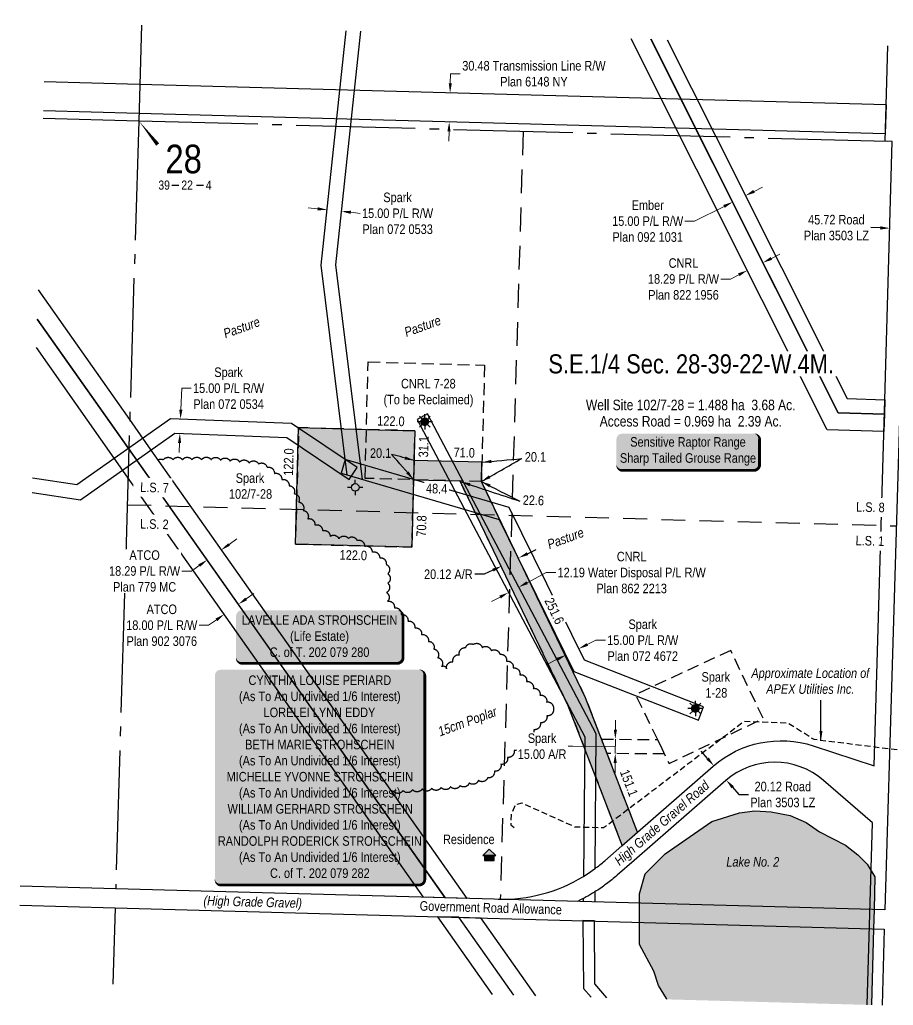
# Model space of a CAD drawing. Extents: x 355536 to 357905, y 5804834 to 5806951.
# Drawn here: x 356162 to 357077, y 5804837 to 5805869 of the extents above; entities that cross this region are included whole.
import ezdxf
from ezdxf.enums import TextEntityAlignment as Align

# ---------------------------------------------------------------- set-up
doc = ezdxf.new("R2010")
doc.units = 0
doc.header["$LTSCALE"] = 5
doc.header["$PDSIZE"] = 0.5
for name, pattern in [('0', [1, 1, 0]), ('foc-ACCESSROAD', [3.75, 2.5, -1.25]), ('foc-LSD', [8, 5, -3]), ('foc-QUARTERLINE', [33, 25, -3, 2, -3]), ('UG_PIPE', [1.875, 1.25, -0.625])]:
    doc.linetypes.add(name, pattern=pattern)
doc.layers.get('Defpoints').update_dxf_attribs({"color": 9})
for name, color, linetype in [('10', 1, 'Continuous'), ('9', 3, 'Continuous'), ('AS-PIPE-UG', 44, 'UG_PIPE'), ('AS-PIPE-UG-T', 44, 'Continuous'), ('AS-RESIDENCE', 14, 'Continuous'), ('AS-WILDLIFE-BLOCK', 131, 'Continuous'), ('C-AR', 13, 'foc-ACCESSROAD'), ('C-RW', 13, 'Continuous'), ('C-SYMBOL', 7, 'Continuous'), ('C-WS', 13, 'foc-ACCESSROAD'), ('C-WS-S', 13, 'Continuous'), ('CG-NOTES', 7, 'Continuous'), ('F-RW', 190, 'Continuous'), ('F-WS', 190, 'foc-ACCESSROAD'), ('F-WS-S', 190, 'Continuous'), ('L-AREAWORK', 5, 'Continuous'), ('L-BD', 7, 'Continuous'), ('L-BD1', 253, 'Continuous'), ('L-BD2', 253, 'Continuous'), ('L-ROAD-T', 7, 'Continuous'), ('L-SEC', 7, 'Continuous'), ('L-SECLBL', 7, 'Continuous'), ('L-SECQ', 8, 'foc-QUARTERLINE'), ('L-SECTION-LSD', 7, 'foc-LSD'), ('L-TITLEDB', 4, 'Continuous'), ('L-TITLEDB-T', 4, 'Continuous'), ('P-IOP2', 10, 'Continuous'), ('P-IOP2-H', 21, 'Continuous'), ('T-BUSH', 110, '0'), ('T-BUSH-T', 110, 'Continuous'), ('T-WATER', 160, 'Continuous'), ('T-WATER-H', 133, 'Continuous'), ('T-WATER-T', 170, 'Continuous')]:
    doc.layers.add(name, color=color, linetype=linetype)
for name, color, linetype, lineweight in [('C-AR-T', 13, 'Continuous', 9), ('C-RW-T', 13, 'Continuous', 9), ('C-WS-T', 13, 'Continuous', 9), ('F-RW-T', 190, 'Continuous', 9), ('F-WS-T', 190, 'Continuous', 9), ('T-TEXT', 48, 'Continuous', 18)]:
    doc.layers.add(name, color=color, linetype=linetype, lineweight=lineweight)
doc.styles.add('100L', font='ARIALN.TTF', dxfattribs={"height": 11})
doc.styles.add('175L', font='ARIALN.TTF', dxfattribs={"height": 20})
doc.styles.add('80', font='ARIALN.TTF', dxfattribs={"height": 10})
doc.styles.add('80CG', font='ARIALN.TTF', dxfattribs={"height": 10})
doc.styles.add('80L', font='ARIALN.TTF', dxfattribs={"height": 10})
doc.styles.add('80LS', font='ARIALNI.TTF', dxfattribs={"height": 10})
doc.styles.add('SIMPLEX', font='ARIALN.TTF')
doc.dimstyles.new('Compass 5 000', dxfattribs={"dimscale": 5, "dimtxt": 9, "dimasz": 2, "dimexe": 0.2, "dimexo": 0.0625, "dimgap": 0.5, "dimtad": 0, "dimtih": 1, "dimtoh": 1, "dimzin": 0, "dimdsep": 46, "dimtxsty": '80CG', "dimcen": 0.1, "dimse1": 1, "dimse2": 1, "dimclrd": 256, "dimclrt": 256, "dimaunit": 1, "dimadec": 4, "dimazin": 0, "dimtfac": 0.06, "dimtofl": 0, "dimtmove": 0, "dimatfit": 1, "dimfxl": 0.2, "dimtolj": 1, "dimtzin": 0, "dimlwd": -1, "dimarcsym": 0})

# ---------------------------------------------------------------- blocks, each defined once
blk = doc.blocks.new('L-SECLBL')
at = {"layer": '9', "color": 7}
for p, q in [((-5.1, -27.8), (-12.3, -27.8)), ((20.7, -27.8), (13.5, -27.8))]:
    blk.add_line(p, q, dxfattribs=at)
at = {"layer": '10', "color": 2, "style": 'SIMPLEX'}
blk.add_attdef('SEC', text='', height=30, dxfattribs=at).set_placement((0, 0), align=Align.MIDDLE)
at = {"layer": '10', "color": 5, "style": '80L'}
blk.add_attdef('TWP', text='', height=9.5, dxfattribs=at).set_placement((-14.4, -27.4), align=Align.MIDDLE_RIGHT)
blk.add_attdef('RGE', text='', height=9.5, dxfattribs=at).set_placement((3.6, -27.4), align=Align.MIDDLE_CENTER)
blk.add_attdef('MER', text='', height=9.5, dxfattribs=at).set_placement((23.2, -27.4), align=Align.MIDDLE_LEFT)
blk = doc.blocks.new('*U19')
h = blk.add_hatch(color=255)
edge = h.paths.add_edge_path()
edge.add_line((-69, -20), (69, -20))
edge.add_arc((69, -14), 6, 270, 360)
edge.add_line((75, -14), (75, 12.5))
edge.add_arc((69, 12.5), 6, 0, 90)
edge.add_line((69, 18.5), (-69, 18.5))
edge.add_arc((-69, 12.5), 6, 90, 180)
edge.add_line((-75, 12.5), (-75, -14))
edge.add_arc((-69, -14), 6, 180, 270)
at = {"color": 131, "flags": 128}
blk.add_lwpolyline([(-69, -20, 3, 3, 0), (69, -20, 3, 3, 0.414214), (75, -14, 3, 3, 0), (75, 12.5, 3, 0, 0.414214), (69, 18.5, 0, 0, 0), (-69, 18.5, 0, 0, 0.414214), (-75, 12.5, 0, 0, 0), (-75, -14, 0, 3, 0.414214)], format="xyseb", close=True, dxfattribs=at)
at = {"color": 131, "style": '80'}
blk.add_attdef('ENTER_TEXT_001', (-36, -5), '', height=10, dxfattribs=at)
blk = doc.blocks.new('GAS')
h = blk.add_hatch(color=255)
h.dxf.hatch_style = 1
edge = h.paths.add_edge_path()
edge.add_arc((0, 0), 0.9, 0, 360)
for p, q in [((-0.81, 0), (-1.62, 0)), ((-0.57, 0.57), (-1.14, 1.14)), ((0, 0.81), (0, 1.62)), ((0.57, 0.57), (1.14, 1.14)), ((1.62, 0), (0.81, 0)), ((-0.57, -0.57), (-1.14, -1.14)), ((0, -0.81), (0, -1.62)), ((1.14, -1.14), (0.57, -0.57))]:
    blk.add_line(p, q)
blk.add_circle((0, 0), 0.8)
blk = doc.blocks.new('GABD')
for p, q in [((-0.81, 0), (-1.62, 0)), ((0, 0.81), (0, 1.62)), ((1.62, 0), (0.81, 0)), ((0, -0.81), (0, -1.62))]:
    blk.add_line(p, q)
blk.add_circle((0, 0), 0.8)
blk = doc.blocks.new('*D21')
at = {"layer": 'C-RW-T', "transparency": 16777216}
for p, q in [((356756.5, 5805214.9), (356765.5, 5805219.4)), ((356765.5, 5805219.4), (356775.5, 5805219.4)), ((356725.1, 5805199.5), (356716.1, 5805195.1))]:
    blk.add_line(p, q, dxfattribs=at)
for points in [[(356755.8, 5805216.4), (356757.3, 5805213.5), (356747.5, 5805210.5)], [(356724.4, 5805201), (356725.9, 5805198), (356734.1, 5805203.9)]]:
    blk.add_solid(points, dxfattribs=at)
at = {"layer": 'Defpoints', "color": 0, "transparency": 16777216}
for p in [(356720.7, 5805265), (356707.3, 5805258.4), (356747.5, 5805210.5)]:
    blk.add_point(p, dxfattribs=at)
at = {"layer": 'C-RW-T', "transparency": 16777216, "insert": (356814.6, 5805219.4), "char_height": 10, "attachment_point": 5, "style": '80CG'}
blk.add_mtext('\\A1;Spark\\P15.00 P/L R/W\\PPlan 072 4672', dxfattribs=at)
blk = doc.blocks.new('*D22')
at = {"layer": 'C-RW-T', "transparency": 16777216}
for p, q in [((356473.9, 5805671.4), (356464, 5805672.4)), ((356508.7, 5805667.7), (356518.6, 5805666.6))]:
    blk.add_line(p, q, dxfattribs=at)
for points in [[(356474.1, 5805673), (356473.7, 5805669.7), (356483.9, 5805670.3)], [(356508.9, 5805669.3), (356508.5, 5805666), (356498.8, 5805668.7)]]:
    blk.add_solid(points, dxfattribs=at)
at = {"layer": 'Defpoints', "color": 0, "transparency": 16777216}
for p in [(356487.6, 5805705.7), (356502.5, 5805704.1), (356498.8, 5805668.7)]:
    blk.add_point(p, dxfattribs=at)
at = {"layer": 'C-RW-T', "transparency": 16777216, "insert": (356557.7, 5805666.6), "char_height": 10, "attachment_point": 5, "style": '80CG'}
blk.add_mtext('\\A1;Spark\\P15.00 P/L R/W\\PPlan 072 0533', dxfattribs=at)
blk = doc.blocks.new('*D23')
at = {"layer": 'C-RW-T', "transparency": 16777216}
for p, q in [((356330.6, 5805461.1), (356331.5, 5805483.4)), ((356331.5, 5805483.4), (356341.5, 5805483.4)), ((356329.3, 5805426.1), (356328.9, 5805416.1))]:
    blk.add_line(p, q, dxfattribs=at)
for points in [[(356328.9, 5805461.1), (356332.3, 5805461), (356330.2, 5805451.1)], [(356327.6, 5805426.1), (356330.9, 5805426), (356329.6, 5805436.1)]]:
    blk.add_solid(points, dxfattribs=at)
at = {"layer": 'Defpoints', "color": 0, "transparency": 16777216}
for p in [(356330.2, 5805451.1), (356405.7, 5805448.2), (356405.2, 5805433.2)]:
    blk.add_point(p, dxfattribs=at)
at = {"layer": 'C-RW-T', "transparency": 16777216, "insert": (356380.6, 5805483.4), "char_height": 10, "attachment_point": 5, "style": '80CG'}
blk.add_mtext('\\A1;Spark\\P15.00 P/L R/W\\PPlan 072 0534', dxfattribs=at)
blk = doc.blocks.new('*D24')
at = {"layer": 'Defpoints', "color": 0, "transparency": 16777216}
for p in [(356889.1, 5805088), (356872.4, 5805073.4), (356885.6, 5805058.4)]:
    blk.add_point(p, dxfattribs=at)
at = {"layer": 'L-TITLEDB-T', "transparency": 16777216}
for p, q in [((356882.5, 5805095.5), (356875.9, 5805103.1)), ((356908.8, 5805065.4), (356915.4, 5805057.8)), ((356915.4, 5805057.8), (356925.4, 5805057.8))]:
    blk.add_line(p, q, dxfattribs=at)
for points in [[(356883.8, 5805096.6), (356881.3, 5805094.4), (356889.1, 5805088)], [(356910.1, 5805066.5), (356907.6, 5805064.3), (356902.2, 5805072.9)]]:
    blk.add_solid(points, dxfattribs=at)
at = {"layer": 'L-TITLEDB-T', "transparency": 16777216, "insert": (356961.4, 5805057.8), "char_height": 10, "attachment_point": 5, "style": '80CG'}
blk.add_mtext('\\A1;20.12 Road\\PPlan 3503 LZ', dxfattribs=at)
blk = doc.blocks.new('*D25')
at = {"layer": 'Defpoints', "color": 0, "transparency": 16777216}
for p in [(356718.3, 5805789.9), (356611.8, 5805762.3), (356717.5, 5805759.4)]:
    blk.add_point(p, dxfattribs=at)
at = {"layer": 'F-RW-T', "transparency": 16777216}
for p, q in [((356612.9, 5805802.8), (356613.2, 5805812.8)), ((356613.2, 5805812.8), (356623.2, 5805812.8)), ((356611.6, 5805752.3), (356611.3, 5805742.3))]:
    blk.add_line(p, q, dxfattribs=at)
for points in [[(356611.3, 5805802.8), (356614.6, 5805802.7), (356612.7, 5805792.8)], [(356609.9, 5805752.4), (356613.2, 5805752.3), (356611.8, 5805762.3)]]:
    blk.add_solid(points, dxfattribs=at)
at = {"layer": 'F-RW-T', "transparency": 16777216, "insert": (356700.6, 5805812.8), "char_height": 10, "attachment_point": 5, "style": '80CG'}
blk.add_mtext('\\A1;30.48 Transmission Line R/W\\PPlan 6148 NY', dxfattribs=at)
blk = doc.blocks.new('*D26')
at = {"layer": 'Defpoints', "color": 0, "transparency": 16777216}
for p in [(356908.8, 5805678.4), (356925.6, 5805678.4), (356912.2, 5805671.7)]:
    blk.add_point(p, dxfattribs=at)
at = {"layer": 'F-RW-T', "transparency": 16777216}
for p, q in [((356931.2, 5805689.6), (356940.1, 5805694.1)), ((356899.8, 5805673.9), (356868.8, 5805658.4)), ((356868.8, 5805658.4), (356858.8, 5805658.4))]:
    blk.add_line(p, q, dxfattribs=at)
for points in [[(356930.4, 5805691.1), (356931.9, 5805688.1), (356922.2, 5805685.1)], [(356899.1, 5805675.4), (356900.6, 5805672.4), (356908.8, 5805678.4)]]:
    blk.add_solid(points, dxfattribs=at)
at = {"layer": 'F-RW-T', "transparency": 16777216, "insert": (356819.8, 5805658.4), "char_height": 10, "attachment_point": 5, "style": '80CG'}
blk.add_mtext('\\A1;Ember\\P15.00 P/L R/W\\PPlan 092 1031', dxfattribs=at)
blk = doc.blocks.new('*D27')
at = {"layer": 'Defpoints', "color": 0, "transparency": 16777216}
for p in [(356924.2, 5805606.8), (356961.9, 5805572.2), (356945.6, 5805564)]:
    blk.add_point(p, dxfattribs=at)
at = {"layer": 'F-RW-T', "transparency": 16777216}
for p, q in [((356949.5, 5805619.4), (356958.4, 5805623.9)), ((356915.3, 5805602.3), (356906.4, 5805597.8)), ((356906.4, 5805597.8), (356896.4, 5805597.8))]:
    blk.add_line(p, q, dxfattribs=at)
for points in [[(356948.7, 5805620.9), (356950.2, 5805617.9), (356940.5, 5805614.9)], [(356914.5, 5805603.8), (356916, 5805600.8), (356924.2, 5805606.8)]]:
    blk.add_solid(points, dxfattribs=at)
at = {"layer": 'F-RW-T', "transparency": 16777216, "insert": (356857.3, 5805597.8), "char_height": 10, "attachment_point": 5, "style": '80CG'}
blk.add_mtext('\\A1;CNRL\\P18.29 P/L R/W\\PPlan 822 1956', dxfattribs=at)
blk = doc.blocks.new('*D28')
at = {"layer": 'Defpoints', "color": 0, "transparency": 16777216}
for p in [(356674, 5805295.4), (356663.2, 5805289.7), (356673.9, 5805269.4)]:
    blk.add_point(p, dxfattribs=at)
at = {"layer": 'F-RW-T', "transparency": 16777216}
for p, q in [((356693.5, 5805279.7), (356713.5, 5805290.3)), ((356713.5, 5805290.3), (356723.5, 5805290.3)), ((356665.1, 5805264.7), (356656.2, 5805260))]:
    blk.add_line(p, q, dxfattribs=at)
for points in [[(356692.8, 5805281.2), (356694.3, 5805278.3), (356684.7, 5805275.1)], [(356664.3, 5805266.2), (356665.9, 5805263.2), (356673.9, 5805269.4)]]:
    blk.add_solid(points, dxfattribs=at)
at = {"layer": 'F-RW-T', "transparency": 16777216, "insert": (356803, 5805290.3), "char_height": 10, "attachment_point": 5, "style": '80CG'}
blk.add_mtext('\\A1;CNRL\\P12.19 Water Disposal P/L R/W\\PPlan 862 2213', dxfattribs=at)
blk = doc.blocks.new('res_occ')
for points in [[(0.1, 0.89), (-1.26, -0.37), (1.46, -0.37)], [(-0.9, -1.43), (1.1, -1.43), (1.1, -0.37), (-0.9, -0.37)]]:
    blk.add_hatch(color=14).paths.add_polyline_path(points)
at = {"color": 14}
for points in [[(0.1, 0.89), (-1.26, -0.37), (1.46, -0.37)], [(-0.9, -1.43), (1.1, -1.43), (1.1, -0.37), (-0.9, -0.37)]]:
    blk.add_lwpolyline(points, close=True, dxfattribs=at)
blk = doc.blocks.new('*D29')
at = {"layer": 'Defpoints', "color": 0, "transparency": 16777216}
for p in [(357073.7, 5805657.5), (357119.5, 5805656.2), (357073.5, 5805651)]:
    blk.add_point(p, dxfattribs=at)
at = {"layer": 'L-TITLEDB-T', "transparency": 16777216}
for p, q in [((357063.5, 5805651.3), (357053.5, 5805651.6)), ((357129.3, 5805649.4), (357139.3, 5805649.1))]:
    blk.add_line(p, q, dxfattribs=at)
for points in [[(357063.5, 5805653), (357063.4, 5805649.6), (357073.5, 5805651)], [(357129.3, 5805651), (357129.2, 5805647.7), (357119.3, 5805649.7)]]:
    blk.add_solid(points, dxfattribs=at)
at = {"layer": 'L-TITLEDB-T', "transparency": 16777216, "insert": (357017.5, 5805651.6), "char_height": 10, "attachment_point": 5, "style": '80CG'}
blk.add_mtext('\\A1;45.72 Road\\PPlan 3503 LZ', dxfattribs=at)
blk = doc.blocks.new('*D30')
at = {"layer": 'Defpoints', "color": 0, "transparency": 16777216}
for p in [(356684.8, 5805305.8), (356703.2, 5805267.3), (356685, 5805258.6)]:
    blk.add_point(p, dxfattribs=at)
at = {"layer": 'L-TITLEDB-T', "transparency": 16777216}
for p, q in [((356693.8, 5805310.1), (356702.9, 5805314.4)), ((356657.6, 5805292.8), (356648.6, 5805288.5)), ((356648.6, 5805288.5), (356638.6, 5805288.5))]:
    blk.add_line(p, q, dxfattribs=at)
for points in [[(356693.1, 5805311.6), (356694.6, 5805308.6), (356684.8, 5805305.8)], [(356656.9, 5805294.3), (356658.3, 5805291.3), (356666.7, 5805297.1)]]:
    blk.add_solid(points, dxfattribs=at)
at = {"layer": 'L-TITLEDB-T', "transparency": 16777216, "insert": (356610.9, 5805288.5), "char_height": 10, "attachment_point": 5, "style": '80CG', "bg_fill": 3, "box_fill_scale": 1.1, "bg_fill_color": 256, "bg_fill_true_color": 13158600, "bg_fill_transparency": 0}
blk.add_mtext('\\A1;20.12 A/R', dxfattribs=at)
blk = doc.blocks.new('*D31')
at = {"layer": 'C-AR-T', "transparency": 16777216}
for p, q in [((356786, 5805125.7), (356786.1, 5805135.7)), ((356785.9, 5805115.7), (356785.8, 5805100.7)), ((356741.3, 5805108.4), (356736.3, 5805108.4)), ((356785.8, 5805108.2), (356741.3, 5805108.4)), ((356785.7, 5805090.7), (356785.6, 5805080.7))]:
    blk.add_line(p, q, dxfattribs=at)
for points in [[(356784.3, 5805125.7), (356787.6, 5805125.7), (356785.9, 5805115.7)], [(356784, 5805090.7), (356787.4, 5805090.7), (356785.8, 5805100.7)]]:
    blk.add_solid(points, dxfattribs=at)
at = {"layer": 'Defpoints', "color": 0, "transparency": 16777216}
for p in [(356812.6, 5805115.5), (356785.8, 5805100.7), (356812.5, 5805100.5)]:
    blk.add_point(p, dxfattribs=at)
at = {"layer": 'C-AR-T', "transparency": 16777216, "insert": (356709.1, 5805108.4), "char_height": 10, "attachment_point": 5, "style": '80CG', "bg_fill": 3, "box_fill_scale": 1.1, "bg_fill_color": 256, "bg_fill_true_color": 13158600, "bg_fill_transparency": 0}
blk.add_mtext('\\A1;Spark\\P15.00 A/R', dxfattribs=at)
blk = doc.blocks.new('*U43')
h = blk.add_hatch(color=59)
edge = h.paths.add_edge_path()
edge.add_line((-104, -113.5), (104, -113.5))
edge.add_arc((104, -107.5), 6, 270, 360)
edge.add_line((110, -107.5), (110, 106))
edge.add_arc((104, 106), 6, 0, 90)
edge.add_line((104, 112), (-104, 112))
edge.add_arc((-104, 106), 6, 90, 180)
edge.add_line((-110, 106), (-110, -107.5))
edge.add_arc((-104, -107.5), 6, 180, 270)
at = {"color": 1, "flags": 128}
blk.add_lwpolyline([(-104, -113.5, 3, 3, 0), (104, -113.5, 3, 3, 0.414214), (110, -107.5, 3, 3, 0), (110, 106, 3, 0, 0.414214), (104, 112, 0, 0, 0), (-104, 112, 0, 0, 0.414214), (-110, 106, 0, 0, 0), (-110, -107.5, 0, 3, 0.414214)], format="xyseb", close=True, dxfattribs=at)
blk.add_lwpolyline([(-72.5, -37.6, 0, 7.5, 0), (0, 0, 0, 0, 0)], format="xyseb", dxfattribs=at)
at = {"color": 1, "style": '80'}
blk.add_attdef('ENTER_TEXT_001', (-36, -5), '', height=10, dxfattribs=at)
blk = doc.blocks.new('*D44')
at = {"layer": 'Defpoints', "color": 0, "transparency": 16777216}
for p in [(356376, 5805246.6), (356472.1, 5805141.6), (356457.4, 5805131.2)]:
    blk.add_point(p, dxfattribs=at)
at = {"layer": 'F-RW-T', "transparency": 16777216}
for p, q in [((356398.9, 5805262.7), (356407.1, 5805268.5)), ((356367.9, 5805240.8), (356359.7, 5805235.1)), ((356359.7, 5805235.1), (356349.7, 5805235.1))]:
    blk.add_line(p, q, dxfattribs=at)
for points in [[(356398, 5805264.1), (356399.9, 5805261.4), (356390.8, 5805257)], [(356366.9, 5805242.2), (356368.8, 5805239.5), (356376, 5805246.6)]]:
    blk.add_solid(points, dxfattribs=at)
at = {"layer": 'F-RW-T', "transparency": 16777216, "insert": (356310.6, 5805235.1), "char_height": 10, "attachment_point": 5, "style": '80CG'}
blk.add_mtext('\\A1;ATCO\\P18.00 P/L R/W\\PPlan 902 3076', dxfattribs=at)
blk = doc.blocks.new('*D45')
at = {"layer": 'Defpoints', "color": 0, "transparency": 16777216}
for p in [(356373, 5805314), (356455.9, 5805196.3), (356441, 5805185.7)]:
    blk.add_point(p, dxfattribs=at)
at = {"layer": 'F-RW-T', "transparency": 16777216}
for p, q in [((356381.2, 5805319.7), (356389.3, 5805325.5)), ((356341.7, 5805291.9), (356331.7, 5805291.9)), ((356349.9, 5805297.7), (356341.7, 5805291.9))]:
    blk.add_line(p, q, dxfattribs=at)
for points in [[(356380.2, 5805321.1), (356382.1, 5805318.4), (356373, 5805314)], [(356348.9, 5805299), (356350.8, 5805296.3), (356358, 5805303.4)]]:
    blk.add_solid(points, dxfattribs=at)
at = {"layer": 'F-RW-T', "transparency": 16777216, "insert": (356292.6, 5805291.9), "char_height": 10, "attachment_point": 5, "style": '80CG', "bg_fill": 3, "box_fill_scale": 1.1, "bg_fill_color": 256, "bg_fill_true_color": 13158600, "bg_fill_transparency": 0}
blk.add_mtext('\\A1;ATCO\\P18.29 P/L R/W\\PPlan 779 MC', dxfattribs=at)
blk = doc.blocks.new('*U42')
h = blk.add_hatch(color=59)
edge = h.paths.add_edge_path()
edge.add_line((-81.5, -28.5), (81.5, -28.5))
edge.add_arc((81.5, -22.5), 6, 270, 360)
edge.add_line((87.5, -22.5), (87.5, 21))
edge.add_arc((81.5, 21), 6, 0, 90)
edge.add_line((81.5, 27), (-81.5, 27))
edge.add_arc((-81.5, 21), 6, 90, 180)
edge.add_line((-87.5, 21), (-87.5, -22.5))
edge.add_arc((-81.5, -22.5), 6, 180, 270)
at = {"color": 1, "flags": 128}
blk.add_lwpolyline([(-81.5, -28.5, 3, 3, 0), (81.5, -28.5, 3, 3, 0.414214), (87.5, -22.5, 3, 3, 0), (87.5, 21, 3, 0, 0.414214), (81.5, 27, 0, 0, 0), (-81.5, 27, 0, 0, 0.414214), (-87.5, 21, 0, 0, 0), (-87.5, -22.5, 0, 3, 0.414214)], format="xyseb", close=True, dxfattribs=at)
blk.add_lwpolyline([(-61.7, -12, 0, 7.5, 0), (0, 0, 0, 0, 0)], format="xyseb", dxfattribs=at)
at = {"color": 1, "style": '80'}
blk.add_attdef('ENTER_TEXT_001', (-36, -5), '', height=10, dxfattribs=at)

msp = doc.modelspace()

# ---------------------------------------------------------------- hatches: boundary and pattern name
at = {"layer": 'P-IOP2-H'}
h = msp.add_hatch(color=256, dxfattribs=at)
h.dxf.hatch_style = 1
h.paths.add_polyline_path([(356525.003, 5805440.2), (356575.949, 5805438.8), (356574.543, 5805387.612), (356572.598, 5805316.846), (356450.644, 5805320.197), (356453.995, 5805442.151)])
h = msp.add_hatch(color=256, dxfattribs=at)
h.dxf.hatch_style = 1
h.paths.add_polyline_path([(356574.545, 5805387.715), (356574.543, 5805387.612), (356622.831, 5805386.285), (356736.261, 5805151.19), (356792.975, 5805004.16), (356809.112, 5805018.233), (356754.738, 5805159.195), (356645.47, 5805385.663), (356646.023, 5805405.776), (356575.095, 5805407.725)])
at = {"layer": 'T-WATER-H'}
h = msp.add_hatch(color=256, dxfattribs=at)
h.dxf.hatch_style = 1
h.paths.add_polyline_path([(356839.921, 5804843.234), (357054.217, 5804837.345), (357054.233, 5804837.936), (357056.412, 5804917.144), (357056.965, 5804937.254), (357057.913, 5804971.722), (357049.922, 5804984.712), (357039.933, 5804994.702), (357026.944, 5805004.692), (356999.975, 5805018.682), (356985.994, 5805028.673), (356969.006, 5805035.664), (356949.025, 5805039.663), (356932.046, 5805040.663), (356916.067, 5805038.663), (356887.087, 5805029.673), (356838.139, 5804995.703), (356817.158, 5804974.723), (356811.169, 5804953.742), (356811.169, 5804944.076), (356811.169, 5804923.95), (356811.169, 5804900.801), (356826.157, 5804872.821), (356831.147, 5804857.841), (356839.442, 5804844.032)])

# ---------------------------------------------------------------- linework, layer by layer
at = {"layer": 'AS-PIPE-UG', "flags": 128}
msp.add_lwpolyline([(357173.328, 5805103.887), (357171.221, 5805104.071), (357144.718, 5805096.731), (356994.119, 5805115.326), (356967.055, 5805132.393), (356921.1, 5805134.383), (356773.568, 5805022.758), (356743.585, 5805023.691), (356687.921, 5805048.634), (356681.093, 5805047.103), (356676.688, 5805037.025), (356676.403, 5805026.028), (356680.058, 5805023.139)], dxfattribs=at)
at = {"layer": 'C-AR'}
msp.add_lwpolyline([(356622.831, 5805386.285), (356736.261, 5805151.19), (356792.975, 5805004.16), (356809.112, 5805018.233), (356754.738, 5805159.195), (356645.47, 5805385.663)], close=True, dxfattribs=at)
at = {"layer": 'C-AR', "flags": 128}
msp.add_lwpolyline([(356771.476, 5805115.804), (356829.967, 5805115.342), (356837.298, 5805100.284), (356777.28, 5805100.757)], close=True, dxfattribs=at)
at = {"layer": 'C-RW', "flags": 128}
for points in [[(356518.879, 5805857.267), (356492.79, 5805612.612), (356520.513, 5805387.908), (356504.83, 5805392.486), (356477.692, 5805612.47), (356503.838, 5805857.68)], [(356174.625, 5805374.073), (356225.311, 5805366.439), (356324.117, 5805436.271), (356441.805, 5805431.766), (356506.854, 5805387.838), (356515.249, 5805400.272), (356446.666, 5805446.579), (356319.635, 5805451.466), (356221.611, 5805382.157), (356175.076, 5805389.168)], [(356502.827, 5805408.687), (356498.61, 5805394.3), (356664.239, 5805345.87), (356742.567, 5805186.693), (356872.977, 5805135.773), (356878.422, 5805149.743), (356753.446, 5805198.538), (356674.779, 5805358.404), (356502.827, 5805408.687)]]:
    msp.add_lwpolyline(points, dxfattribs=at)
at = {"layer": 'C-WS', "flags": 128}
msp.add_lwpolyline([(356450.644, 5805320.197), (356572.598, 5805316.846), (356575.949, 5805438.8), (356453.995, 5805442.151)], close=True, dxfattribs=at)
msp.add_lwpolyline([(356906.846, 5805208.725), (356806.992, 5805162.537), (356842.137, 5805090.343), (356940.812, 5805137.433), (356906.846, 5805208.725)], dxfattribs=at)
at = {"layer": 'F-RW', "flags": 128}
for points in [[(356823.278, 5805848.918), (356874.186, 5805747.473), (357019.305, 5805457.756), (357067.786, 5805456.375), (357067.253, 5805438.101), (357007.85, 5805439.793), (356802.428, 5805849.49)], [(356840.316, 5805848.451), (356891.237, 5805747.007), (357028.705, 5805472.498), (357068.249, 5805471.374), (357067.786, 5805456.375), (357019.305, 5805457.756), (356823.189, 5805848.921)], [(357069.638, 5805780.227), (356287.431, 5805801.686), (356187.465, 5805804.346)], [(357069.638, 5805780.227), (357068.725, 5805749.772)], [(357068.725, 5805749.772), (356286.522, 5805771.224), (356186.556, 5805773.888)], [(356180.96, 5805586.363), (356276.706, 5805450.534), (356299.246, 5805418.558), (356464.726, 5805183.797), (356630.205, 5804949.035), (356607.396, 5804949.664), (356360.818, 5805299.478), (356284.349, 5805407.949), (356180.051, 5805555.89)], [(356180.051, 5805555.9), (356275.763, 5805420.15), (356445.873, 5805178.806), (356607.396, 5804949.664), (356584.94, 5804950.288), (356274.767, 5805390.212), (356179.157, 5805525.932)], [(356764.343, 5804955.797), (356764.24, 5804945.345)], [(356752.105, 5804948.789), (356752.075, 5804945.68)], [(356679.372, 5804847.647), (356621.741, 5804929.273), (356599.362, 5804929.763), (356656.901, 5804848.265)], [(356679.372, 5804847.647), (356621.741, 5804929.273), (356644.535, 5804928.65), (356702.168, 5804847.02)], [(356776.892, 5804844.967), (356764.542, 5804859.37), (356763.923, 5804925.371), (356751.741, 5804925.73), (356752.585, 5804854.615), (356760.469, 5804845.418)]]:
    msp.add_lwpolyline(points, dxfattribs=at)
msp.add_lwpolyline([(356578.123, 5805450.768), (356753.763, 5805118.249), (356752.511, 5804971.971, 0.02241411), (356764.584, 5804980.27), (356765.961, 5805121.22), (356644.194, 5805351.742), (356588.897, 5805456.469), (356578.123, 5805450.768)], format="xyb", dxfattribs=at)
at = {"layer": 'F-WS'}
msp.add_lwpolyline([(356526.945, 5805510.886), (356648.819, 5805507.537), (356645.47, 5805385.663), (356523.596, 5805389.012)], close=True, dxfattribs=at)
at = {"layer": 'L-SEC', "flags": 128}
for points in [[(357092.267, 5805741.503), (357068.306, 5804936.997)], [(356262.291, 5804959.145), (356162.326, 5804961.918)], [(357068.306, 5804936.997), (356262.291, 5804959.145)], [(356161.726, 5804941.815), (356261.688, 5804939.042)], [(356261.688, 5804939.042), (357067.707, 5804916.894)], [(357067.707, 5804916.894), (357065.42, 5804837.037)]]:
    msp.add_lwpolyline(points, dxfattribs=at)
at = {"layer": 'L-SECLBL', "flags": 128}
msp.add_lwpolyline([(356286.414, 5805763.611, 0, 4, 0), (356306.293, 5805738.685, 0, 0, 0)], format="xyseb", dxfattribs=at)
at = {"layer": 'L-SECQ', "flags": 128}
for points in [[(356289.411, 5805863.561), (356286.414, 5805763.611)], [(356186.331, 5805766.357), (356286.414, 5805763.611)], [(356286.414, 5805763.611), (356262.291, 5804959.145)], [(356286.414, 5805763.611), (357092.267, 5805741.503)], [(356261.688, 5804939.042), (356259.314, 5804859.192)]]:
    msp.add_lwpolyline(points, dxfattribs=at)
at = {"layer": 'L-SECTION-LSD', "flags": 128}
for points in [[(356689.212, 5805752.561), (356665.299, 5804948.071)], [(356274.354, 5805361.43), (357080.286, 5805339.25)]]:
    msp.add_lwpolyline(points, dxfattribs=at)
at = {"layer": 'L-TITLEDB', "flags": 128}
msp.add_lwpolyline([(356663.087, 5804948.125, 0.14298732), (356752.511, 5804971.971, 0.02241448), (356764.584, 5804980.27, 0.01990838), (356774.803, 5804988.312), (356792.796, 5805004.004), (356888.522, 5805087.486, -0.26486188), (356993.25, 5805108.758), (357057.146, 5805087.774), (357068.249, 5805471.374), (357076.119, 5805741.948), (357068.502, 5805742.157), (357071.378, 5805842.113)], format="xyb", dxfattribs=at)
at = {"layer": 'L-TITLEDB'}
msp.add_lwpolyline([(357049.87, 5804837.464), (357055.364, 5805028.011), (357003.982, 5805072.597, 0.37445884), (356901.68, 5805072.413), (356805.789, 5804988.847), (356787.806, 5804973.2, -0.02477634), (356776.477, 5804964.178, -0.02638992), (356764.343, 5804955.797, -0.02510729), (356746.208, 5804945.841)], format="xyb", dxfattribs=at)
at = {"layer": 'P-IOP2', "flags": 128}
for points in [[(356525.003, 5805440.2), (356575.949, 5805438.8), (356574.543, 5805387.612), (356572.598, 5805316.846), (356450.644, 5805320.197), (356453.995, 5805442.151)], [(356574.545, 5805387.715), (356574.543, 5805387.612), (356622.831, 5805386.285), (356736.261, 5805151.19), (356792.975, 5805004.16), (356809.112, 5805018.233), (356754.738, 5805159.195), (356645.47, 5805385.663), (356646.023, 5805405.776), (356575.095, 5805407.725)]]:
    msp.add_lwpolyline(points, close=True, dxfattribs=at)
at = {"layer": 'T-BUSH', "flags": 128}
msp.add_lwpolyline([(356306.564, 5805408.177, -0.27732924), (356312.326, 5805408.421, -0.52056705), (356322.326, 5805408.454, -0.52056705), (356332.326, 5805408.487, -0.52056705), (356342.326, 5805408.52, -0.52056705), (356352.326, 5805408.553, -0.52056705), (356362.326, 5805408.586, -0.52056705), (356372.303, 5805408.13, -0.52056705), (356382.253, 5805407.137, -0.52056705), (356392.204, 5805406.145, -0.52056705), (356402.154, 5805405.152, -0.52056705), (356412.105, 5805404.16, -0.52056705), (356420.957, 5805400.552, -0.52056705), (356428.632, 5805394.142, -0.52056705), (356436.307, 5805387.731, -0.52056705), (356443.983, 5805381.321, -0.52056705), (356449.33, 5805373.011, -0.52056705), (356454.071, 5805364.206, -0.52056705), (356458.812, 5805355.402, -0.52056705), (356463.553, 5805346.597, -0.52056705), (356471.083, 5805340.181, -0.52056705), (356479.053, 5805334.142, -0.52056705), (356487.024, 5805328.103, -0.52056705), (356496.097, 5805325.684, -0.52056705), (356506.081, 5805326.254, -0.52056705), (356515.185, 5805323.979, -0.52056705), (356523.105, 5805317.874, -0.52056705), (356531.026, 5805311.769, -0.52056705), (356538.946, 5805305.665, -0.52056705), (356545.826, 5805298.934, -0.52056705), (356547.507, 5805289.076, -0.52056705), (356547.506, 5805279.203, -0.52056705), (356546.007, 5805269.316, -0.52056705), (356547.19, 5805260.323, -0.52056705), (356554.322, 5805253.314, -0.52056705), (356561.455, 5805246.305, -0.52056705), (356568.587, 5805239.295, -0.52056705), (356575.72, 5805232.286, -0.52056705), (356582.852, 5805225.277, -0.52056705), (356589.985, 5805218.268, -0.52056705), (356595.706, 5805210.274, -0.52056705), (356599.83, 5805201.164, -0.52056705), (356603.954, 5805192.054, -0.52056705), (356609.074, 5805189.36, -0.52056705), (356615.767, 5805196.791, -0.52056705), (356622.459, 5805204.221, -0.52056705), (356629.151, 5805211.652, -0.52056705), (356636.897, 5805215.016, -0.52056705), (356646.356, 5805211.772, -0.52056705), (356655.816, 5805208.528, -0.52056705), (356664.875, 5805204.65, -0.52056705), (356671.882, 5805197.516, -0.52056705), (356678.889, 5805190.381, -0.52056705), (356685.896, 5805183.246, -0.52056705), (356692.903, 5805176.111, -0.52056705), (356699.91, 5805168.977, -0.52056705), (356706.917, 5805161.842, -0.52056705), (356713.924, 5805154.707, -0.52056705), (356720.93, 5805147.573, -0.52056705), (356714.177, 5805140.309, -0.52056705), (356707.305, 5805133.044, -0.52056705), (356700.433, 5805125.779, -0.52056705), (356693.562, 5805118.514, -0.52056705), (356686.69, 5805111.249, -0.52056705), (356679.818, 5805103.984, -0.52056705), (356672.946, 5805096.719, -0.52056705), (356666.075, 5805089.454, -0.52056705), (356659.203, 5805082.189, -0.52056705), (356652.049, 5805075.388, -0.52056705), (356642.437, 5805072.63, -0.52056705), (356632.825, 5805069.871, -0.52056705), (356623.213, 5805067.113, -0.52056705), (356613.31, 5805065.962, -0.52056705), (356603.341, 5805065.178, -0.52056705), (356593.372, 5805064.393, -0.52056705), (356583.403, 5805063.609, -0.52056705), (356573.433, 5805062.824, -0.52056705), (356563.464, 5805062.04, -0.52056705), (356553.495, 5805061.255, -0.08340491), (356552.194, 5805059.707, -0.08340491)], format="xyb", dxfattribs=at)
at = {"layer": 'T-WATER'}
msp.add_lwpolyline([(356839.921, 5804843.234), (356839.442, 5804844.032), (356831.147, 5804857.841), (356826.157, 5804872.821), (356811.169, 5804900.801), (356811.169, 5804923.95), (356811.169, 5804944.076), (356811.169, 5804953.742), (356817.158, 5804974.723), (356838.139, 5804995.703), (356887.087, 5805029.673), (356916.067, 5805038.663), (356932.046, 5805040.663), (356949.025, 5805039.663), (356969.006, 5805035.664), (356985.994, 5805028.673), (356999.975, 5805018.682), (357026.944, 5805004.692), (357039.933, 5804994.702), (357049.922, 5804984.712), (357057.913, 5804971.722), (357056.965, 5804937.254), (357056.412, 5804917.144), (357054.233, 5804837.936), (357054.217, 5804837.345)], dxfattribs=at)

# ---------------------------------------------------------------- block references
at = {"layer": 'AS-RESIDENCE', "xscale": 5, "yscale": 5, "zscale": 5}
msp.add_blockref('res_occ', (356653.275, 5804995.961), dxfattribs=at)
at = {"layer": 'AS-WILDLIFE-BLOCK'}
ref = msp.add_blockref('*U19', (356862.036, 5805417.354), dxfattribs=at)
ref.add_attrib('ENTER_TEXT_001', 'Sensitive Raptor Range', (356801.531, 5805422.157), dxfattribs={"layer": '0', "color": 131, "height": 10, "style": '80'})
ref.add_attrib('ENTER_TEXT_002', 'Sharp Tailed Grouse Range', (356790.703, 5805405.313), dxfattribs={"layer": '0', "color": 131, "height": 10, "style": '80'})
at = {"layer": 'C-WS-S', "xscale": 5, "yscale": 5, "zscale": 5}
msp.add_blockref('GAS', (356869.814, 5805147.954), dxfattribs=at)
at = {"layer": 'CG-NOTES'}
ref = msp.add_blockref('*U43', (356476.207, 5805076.497), dxfattribs=at)
ref.add_attrib('ENTER_TEXT_001', 'CYNTHIA LOUISE PERIARD', (356401.467, 5805172.538), dxfattribs={"layer": '0', "color": 1, "height": 10, "style": '80'})
ref.add_attrib('ENTER_TEXT_002', '(As To An Undivided 1/6 Interest)', (356391.518, 5805155.701), dxfattribs={"layer": '0', "color": 1, "height": 10, "style": '80'})
ref.add_attrib('ENTER_TEXT_003', 'LORELEI LYNN EDDY', (356417.282, 5805138.856), dxfattribs={"layer": '0', "color": 1, "height": 10, "style": '80'})
ref.add_attrib('ENTER_TEXT_004', '(As To An Undivided 1/6 Interest)', (356391.518, 5805122.019), dxfattribs={"layer": '0', "color": 1, "height": 10, "style": '80'})
ref.add_attrib('ENTER_TEXT_005', 'BETH MARIE STROHSCHEIN', (356397.988, 5805105.175), dxfattribs={"layer": '0', "color": 1, "height": 10, "style": '80'})
ref.add_attrib('ENTER_TEXT_006', '(As To An Undivided 1/6 Interest)', (356391.518, 5805088.338), dxfattribs={"layer": '0', "color": 1, "height": 10, "style": '80'})
ref.add_attrib('ENTER_TEXT_007', 'MICHELLE YVONNE STROHSCHEIN', (356378.568, 5805071.494), dxfattribs={"layer": '0', "color": 1, "height": 10, "style": '80'})
ref.add_attrib('ENTER_TEXT_008', '(As To An Undivided 1/6 Interest)', (356391.518, 5805054.657), dxfattribs={"layer": '0', "color": 1, "height": 10, "style": '80'})
ref.add_attrib('ENTER_TEXT_009', 'WILLIAM GERHARD STROHSCHEIN', (356379.557, 5805037.813), dxfattribs={"layer": '0', "color": 1, "height": 10, "style": '80'})
ref.add_attrib('ENTER_TEXT_010', '(As To An Undivided 1/6 Interest)', (356391.518, 5805020.976), dxfattribs={"layer": '0', "color": 1, "height": 10, "style": '80'})
ref.add_attrib('ENTER_TEXT_011', 'RANDOLPH RODERICK STROHSCHEIN', (356369.338, 5805004.132), dxfattribs={"layer": '0', "color": 1, "height": 10, "style": '80'})
ref.add_attrib('ENTER_TEXT_012', '(As To An Undivided 1/6 Interest)', (356391.518, 5804987.294), dxfattribs={"layer": '0', "color": 1, "height": 10, "style": '80'})
ref.add_attrib('ENTER_TEXT_013', 'C. of T. 202 079 282', (356424.008, 5804970.45), dxfattribs={"layer": '0', "color": 1, "height": 10, "style": '80'})
at = {"layer": 'F-WS-S', "xscale": 5, "yscale": 5, "zscale": 5}
for name, p in [('GAS', (356586.208, 5805448.275)), ('GABD', (356513.297, 5805379.499))]:
    msp.add_blockref(name, p, dxfattribs=at)
at = {"layer": 'L-SECLBL'}
msp.add_blockref('L-SECLBL', (356333.547, 5805723.568), dxfattribs=at).add_auto_attribs({'SEC': '28', 'TWP': '39', 'RGE': '22', 'MER': '4'})

# ---------------------------------------------------------------- texts
at = {"layer": 'AS-PIPE-UG-T', "insert": (356990.219, 5805189.968), "char_height": 10, "width": 125.14093, "attachment_point": 2, "style": '80LS'}
msp.add_mtext('Approximate Location of \\PAPEX Utilities Inc.', dxfattribs=at)
at = {"layer": 'AS-RESIDENCE', "insert": (356616.211, 5805015.867), "char_height": 10, "width": 30.84352, "attachment_point": 1, "style": '80L'}
msp.add_mtext('\\pi-10.95273;Residence', dxfattribs=at)
at = {"layer": 'C-WS-T', "char_height": 10, "attachment_point": 1, "style": '80L'}
for s, insert, width in [('\\pi7.72053;Spark\\P\\pi0.66392;102/7-28', (356380.351, 5805394.277), 44.80668), ('\\pi0.73895;Spark\\P\\pi4.83172;1-28', (356875.451, 5805186.005), 30.84352)]:
    msp.add_mtext(s, dxfattribs=dict(at, insert=insert, width=width))
at = {"layer": 'F-WS-T', "insert": (356542.584, 5805493.208), "char_height": 10, "width": 93.6266, "attachment_point": 1, "style": '80L'}
msp.add_mtext('\\pi18.7028;CNRL 7-28\\P\\pi0.39447;(To be Reclaimed)', dxfattribs=at)
at = {"layer": 'L-BD', "style": '80L'}
for s, rotation, p in [('122.0', 88.426, (356443.5, 5805406.076)), ('22.6', 358.426, (356700.008, 5805366.017)), ('70.8', 88.426, (356582.713, 5805339.087)), ('122.0', 358.426, (356511.346, 5805308.525)), ('151.1', 291.0933, (356800.214, 5805069.915))]:
    msp.add_text(s, height=10, rotation=rotation, dxfattribs=at).set_placement(p, align=Align.MIDDLE)
for p in [(356539.913, 5805415.484), (356702.179, 5805411.475)]:
    msp.add_text('20.1', height=10, dxfattribs=at).set_placement(p, align=Align.MIDDLE)
at = {"layer": 'L-BD1', "style": '80L'}
msp.add_text('122.0', height=10, rotation=358.426, dxfattribs=at).set_placement((356550.737, 5805448.996), align=Align.MIDDLE)
at = {"layer": 'L-BD2', "char_height": 10, "attachment_point": 2, "style": '80L'}
for s, insert, width, rotation in [('31.1', (356579.933, 5805422.309), 20.27735, 88.426), ('71.0', (356627.689, 5805421.016), 21.83261, 358.426)]:
    msp.add_mtext(s, dxfattribs=dict(at, insert=insert, width=width, rotation=rotation))
at = {"layer": 'L-ROAD-T', "style": '80L'}
msp.add_text('Government Road Allowance', height=10, rotation=358.426017, dxfattribs=at).set_placement((356655.382, 5804939.175), align=Align.MIDDLE_CENTER)
at = {"layer": 'T-BUSH-T', "style": '80LS'}
msp.add_text('15cm Poplar', height=10, rotation=20, dxfattribs=at).set_placement((356630.895, 5805134.4), align=Align.MIDDLE_CENTER)
at = {"layer": 'T-TEXT', "style": '80LS'}
for s, rotation, p in [('Pasture', 20, (356394.275, 5805546.964)), ('Pasture', 20, (356583.893, 5805548.456)), ('Pasture', 20, (356733.696, 5805326.212)), ('High Grade Gravel Road', 41.091585, (356834.534, 5805028.045)), ('(High Grade Gravel)', 358.426017, (356405.912, 5804945.397))]:
    msp.add_text(s, height=10, rotation=rotation, dxfattribs=at).set_placement(p, align=Align.MIDDLE_CENTER)
at = {"layer": 'T-WATER-T', "insert": (356929.931, 5804992.288), "char_height": 10, "width": 55.57749, "attachment_point": 2, "style": '80LS'}
msp.add_mtext('Lake No. 2', dxfattribs=at)

# ---------------------------------------------------------------- dimensions: what is measured, and where the dimension line sits
at = {"layer": 'C-RW-T'}
for base, p1, p2, angle, text, picture, middle in [((356498.759, 5805668.713), (356487.632, 5805705.691), (356502.525, 5805704.106), 353.926454, 'Spark\\P15.00 P/L R/W\\PPlan 072 0533', '*D22', (356557.733, 5805666.597)), ((356330.225, 5805451.059), (356405.161, 5805433.169), (356405.737, 5805448.154), 87.796865, 'Spark\\P15.00 P/L R/W\\PPlan 072 0534', '*D23', (356380.556, 5805483.417))]:
    dim = msp.add_linear_dim(base=base, p1=p1, p2=p2, angle=angle, text=text, dimstyle='Compass 5 000', dxfattribs=at)
    dim.commit()
    dim.dimension.update_dxf_attribs({"geometry": picture, "text_midpoint": middle, "dimtype": 161})
at = {"layer": 'F-RW-T'}
for base, p1, p2, angle, text, picture, middle in [((356611.838, 5805762.302), (356718.333, 5805789.865), (356717.497, 5805759.404), 268.429051, '30.48 Transmission Line R/W\\PPlan 6148 NY', '*D25', (356700.575, 5805812.755)), ((356908.784, 5805678.401), (356925.593, 5805678.401), (356912.156, 5805671.67), 206.606251, 'Ember\\P15.00 P/L R/W\\PPlan 092 1031', '*D26', (356819.761, 5805658.396)), ((356924.238, 5805606.778), (356961.923, 5805572.207), (356945.632, 5805564.05), 206.59798, 'CNRL\\P18.29 P/L R/W\\PPlan 822 1956', '*D27', (356857.268, 5805597.823)), ((356376.026, 5805246.594), (356472.091, 5805141.612), (356457.365, 5805131.23), 215.186149, 'ATCO\\P18.00 P/L R/W\\PPlan 902 3076', '*D44', (356310.595, 5805235.07))]:
    dim = msp.add_linear_dim(base=base, p1=p1, p2=p2, angle=angle, text=text, dimstyle='Compass 5 000', dxfattribs=at)
    dim.commit()
    dim.dimension.update_dxf_attribs({"geometry": picture, "text_midpoint": middle, "dimtype": 161})
at = {"layer": 'L-TITLEDB-T', "color": 2}
dim = msp.add_linear_dim(base=(357073.474, 5805651.001), p1=(357119.453, 5805656.168), p2=(357073.663, 5805657.499), angle=178.333947, text='45.72 Road\\PPlan 3503 LZ', dimstyle='Compass 5 000', dxfattribs=at)
dim.commit()
dim.dimension.update_dxf_attribs({"geometry": '*D29', "text_midpoint": (357017.483, 5805651.582), "dimtype": 161})
at = {"layer": 'L-TITLEDB-T'}
dim = msp.add_linear_dim(base=(356889.089, 5805087.98), p1=(356885.568, 5805058.372), p2=(356872.422, 5805073.446), angle=131.091585, text='20.12 Road\\PPlan 3503 LZ', dimstyle='Compass 5 000', dxfattribs=at)
dim.commit()
dim.dimension.update_dxf_attribs({"geometry": '*D24', "text_midpoint": (356961.379, 5805057.833), "dimtype": 161})

# ---------------------------------------------------------------- leaders
at = {"layer": 'AS-PIPE-UG-T', "path_type": 1}
msp.add_leader([(357001.387, 5805114.428), (357001.207, 5805156.794)], dimstyle='Compass 5 000', override={"dimgap": 0.5, "dimtad": 0}, dxfattribs=at)
at = {"layer": 'L-BD', "path_type": 1}
for points in [[(356574.545, 5805387.715), (356551.352, 5805414.135)], [(356575.095, 5805407.725), (356551.352, 5805414.135)], [(356645.47, 5805385.663), (356687.765, 5805409.741)], [(356646.023, 5805405.776), (356687.765, 5805409.741)], [(356624.114, 5805385.453), (356685.936, 5805365.075)], [(356645.47, 5805385.663), (356685.936, 5805365.075)]]:
    msp.add_leader(points, dimstyle='Compass 5 000', override={"dimgap": 0.5, "dimtad": 0}, dxfattribs=at)

# ---------------------------------------------------------------- next in the draw order: texts
at = {"layer": 'C-SYMBOL', "color": 3, "insert": (356865.332, 5805518.92), "char_height": 20, "width": 300.77333, "attachment_point": 2, "style": '175L', "bg_fill": 3, "box_fill_scale": 1.15, "bg_fill_color": 256, "bg_fill_true_color": 256, "bg_fill_transparency": 0}
msp.add_mtext('S.E.1/4 Sec. 28-39-22-W.4M.', dxfattribs=at)
at = {"layer": 'L-AREAWORK', "color": 5, "insert": (356864.884, 5805471.408), "char_height": 11, "width": 218.67685, "attachment_point": 2, "style": '100L', "bg_fill": 3, "box_fill_scale": 1.15, "bg_fill_color": 256, "bg_fill_true_color": 256, "bg_fill_transparency": 0}
msp.add_mtext('Well Site 102/7-28 = 1.488 ha  3.68 Ac.', dxfattribs=at)
at = {"layer": 'L-BD', "char_height": 10, "attachment_point": 2, "style": '80L', "bg_fill": 3, "box_fill_scale": 1.15, "bg_fill_color": 256, "bg_fill_true_color": 256, "bg_fill_transparency": 0}
for s, insert, width, rotation in [('48.4', (356598.769, 5805383.193), 22.97384, 358.426), ('251.6', (356726.533, 5805252.283), 28.22415, 295.4982)]:
    msp.add_mtext(s, dxfattribs=dict(at, insert=insert, width=width, rotation=rotation))
at = {"layer": 'L-SECTION-LSD', "char_height": 10, "attachment_point": 1, "rotation": 358.423541, "style": '100L', "bg_fill": 3, "box_fill_scale": 1.5, "bg_fill_color": 256, "bg_fill_transparency": 0}
for s, width, insert in [('\\pi2.30612;L.S. 7', 30.88047, (356285.857, 5805384.842)), ('L.S. 8', 30.40114, (357038.382, 5805364.244)), ('\\pi2.14046;L.S. 2', 30.65342, (356285.857, 5805346.558)), ('L.S. 1', 29.99119, (357037.827, 5805329.012))]:
    msp.add_mtext_dynamic_manual_height_columns(s, width=width, gutter_width=55, heights=[0], dxfattribs=dict(at, insert=insert))

# ---------------------------------------------------------------- next in the draw order: dimensions: what is measured, and where the dimension line sits
at = {"layer": 'C-AR-T'}
dim = msp.add_linear_dim(base=(356785.784, 5805100.69), p1=(356812.648, 5805115.479), p2=(356812.529, 5805100.479), angle=269.547787, text='Spark\\P15.00 A/R', dimstyle='Compass 5 000', override={"dimtmove": 1, "dimtfill": 1}, dxfattribs=at)
dim.commit()
dim.dimension.update_dxf_attribs({"geometry": '*D31', "text_midpoint": (356733.834, 5805108.409), "dimtype": 161})

# ---------------------------------------------------------------- next in the draw order: texts
at = {"layer": 'L-AREAWORK', "color": 5, "insert": (356864.963, 5805454.289), "char_height": 11, "width": 189.95379, "attachment_point": 2, "style": '100L', "bg_fill": 3, "box_fill_scale": 1.15, "bg_fill_color": 256, "bg_fill_true_color": 256, "bg_fill_transparency": 0}
msp.add_mtext('Access Road = 0.969 ha  2.39 Ac.', dxfattribs=at)

# ---------------------------------------------------------------- next in the draw order: dimensions: what is measured, and where the dimension line sits
at = {"layer": 'C-RW-T'}
dim = msp.add_linear_dim(base=(356747.544, 5805210.531), p1=(356707.27, 5805258.422), p2=(356720.721, 5805265.041), angle=26.200916, text='Spark\\P15.00 P/L R/W\\PPlan 072 4672', dimstyle='Compass 5 000', dxfattribs=at)
dim.commit()
dim.dimension.update_dxf_attribs({"geometry": '*D21', "text_midpoint": (356814.575, 5805219.362), "dimtype": 161})
at = {"layer": 'F-RW-T'}
dim = msp.add_linear_dim(base=(356673.931, 5805269.386), p1=(356673.977, 5805295.359), p2=(356663.214, 5805289.674), angle=207.843481, text='CNRL\\P12.19 Water Disposal P/L R/W\\PPlan 862 2213', dimstyle='Compass 5 000', dxfattribs=at)
dim.commit()
dim.dimension.update_dxf_attribs({"geometry": '*D28', "text_midpoint": (356803.004, 5805290.282), "dimtype": 161})
dim = msp.add_linear_dim(base=(356372.979, 5805313.954), p1=(356440.981, 5805185.746), p2=(356455.926, 5805196.28), angle=35.179376, text='ATCO\\P18.29 P/L R/W\\PPlan 779 MC', dimstyle='Compass 5 000', override={"dimtfill": 1}, dxfattribs=at)
dim.commit()
dim.dimension.update_dxf_attribs({"geometry": '*D45', "text_midpoint": (356292.602, 5805291.897), "dimtype": 161})

# ---------------------------------------------------------------- next in the draw order: block references
at = {"layer": 'CG-NOTES'}
ref = msp.add_blockref('*U42', (356475.934, 5805223.744), dxfattribs=at)
ref.add_attrib('ENTER_TEXT_001', 'LAVELLE ADA STROHSCHEIN', (356394.529, 5805235.581), dxfattribs={"layer": '0', "color": 1, "height": 10, "style": '80'})
ref.add_attrib('ENTER_TEXT_002', '(Life Estate)', (356445.054, 5805218.744), dxfattribs={"layer": '0', "color": 1, "height": 10, "style": '80'})
ref.add_attrib('ENTER_TEXT_003', 'C. of T. 202 079 280', (356423.714, 5805201.9), dxfattribs={"layer": '0', "color": 1, "height": 10, "style": '80'})

# ---------------------------------------------------------------- next in the draw order: dimensions: what is measured, and where the dimension line sits
at = {"layer": 'L-TITLEDB-T', "color": 2}
dim = msp.add_linear_dim(base=(356684.817, 5805305.801), p1=(356685.024, 5805258.627), p2=(356703.185, 5805267.288), angle=25.498192, text='20.12 A/R', dimstyle='Compass 5 000', override={"dimtfill": 1}, dxfattribs=at)
dim.commit()
dim.dimension.update_dxf_attribs({"geometry": '*D30', "text_midpoint": (356610.869, 5805288.53), "dimtype": 161})

doc.saveas('drawing.dxf')
